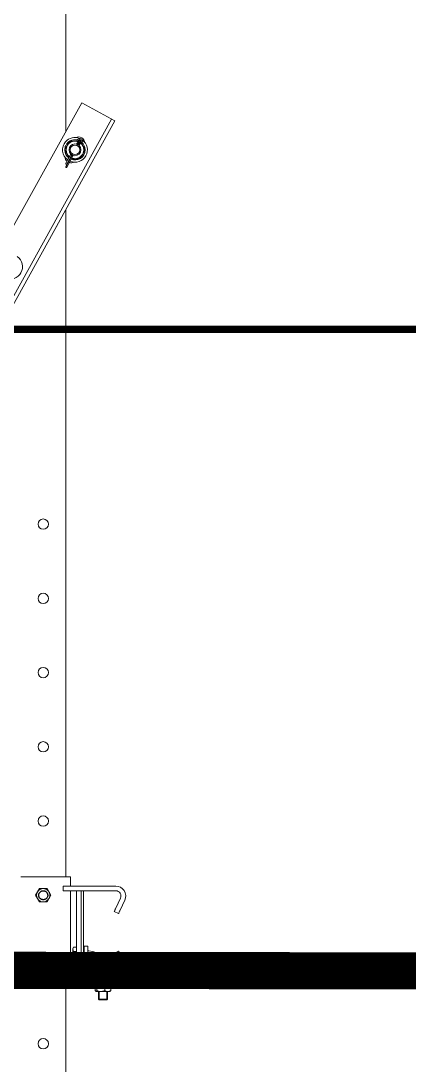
# Model space of a CAD drawing. Header units: millimetres. Extents: x -37020 to 35906, y -101 to 52234.
# Drawn here: x -341.496 to -340.973, y 326.155 to 327.562 of the extents above; entities that cross this region are included whole.
import ezdxf

# ---------------------------------------------------------------- set-up
doc = ezdxf.new("R2010")
doc.units = ezdxf.units.MM
doc.linetypes.add('HIDDEN', pattern=[9.525, 6.35, -3.175])
doc.linetypes.add('TRAZO_Y_PUNTO2', pattern=[12.7, 6.35, -3.175, 0, -3.175])
doc.layers.add('ME-RIELES', color=240, linetype='TRAZO_Y_PUNTO2')
doc.layers.add('Porticos existentes lado puente', color=5, linetype='Continuous')

msp = doc.modelspace()

# ---------------------------------------------------------------- linework, layer by layer
at = {"color": 8, "linetype": 'Continuous', "lineweight": 15}
for p, q in [((-341.4356, 327.4123, 0.2291), (-341.4356, 328.2956, 0.2291)), ((-341.414, 327.4514, 0.2291), (-342.02, 326.3581, 0.2291)), ((-341.3695, 327.4268, 0.2291), (-341.414, 327.4514, 0.2291)), ((-341.3737, 327.4291, 0.2291), (-341.9797, 326.3358, 0.2291)), ((-341.3695, 327.4268, 0.2291), (-341.9756, 326.3335, 0.2291)), ((-341.434, 327.3928, 0.2291), (-341.4356, 327.3935, 0.2291)), ((-341.4331, 327.3944, 0.2291), (-341.4345, 327.3954, 0.2291)), ((-341.421, 327.3956, 0.2291), (-341.4203, 327.3968, 0.2291)), ((-341.4203, 327.3968, 0.2291), (-341.419, 327.3961, 0.2291)), ((-341.4199, 327.3991, 0.2291), (-341.4198, 327.3991, 0.2291)), ((-341.4198, 327.3991, 0.2291), (-341.4195, 327.3992, 0.2291)), ((-341.419, 327.3961, 0.2291), (-341.4196, 327.395, 0.2291)), ((-341.4195, 327.3992, 0.2291), (-341.4191, 327.3993, 0.2291)), ((-341.4187, 327.3959, 0.2291), (-341.4192, 327.3948, 0.2291)), ((-341.4187, 327.3959, 0.2291), (-341.4192, 327.3948, 0.2291)), ((-341.4191, 327.3993, 0.2291), (-341.4185, 327.3994, 0.2291)), ((-341.419, 327.3961, 0.2291), (-341.4187, 327.3959, 0.2291)), ((-341.4183, 327.3957, 0.2291), (-341.4189, 327.3947, 0.2291)), ((-341.4183, 327.3957, 0.2291), (-341.4187, 327.3959, 0.2291)), ((-341.4185, 327.3994, 0.2291), (-341.4184, 327.3994, 0.2291)), ((-341.4184, 327.3994, 0.2291), (-341.4183, 327.3994, 0.2291)), ((-341.4183, 327.3994, 0.2291), (-341.4183, 327.3994, 0.2291)), ((-341.4183, 327.3994, 0.2291), (-341.4182, 327.3994, 0.2291)), ((-341.417, 327.395, 0.2291), (-341.4183, 327.3957, 0.2291)), ((-341.4182, 327.3994, 0.2291), (-341.4182, 327.3995, 0.2291)), ((-341.4182, 327.3995, 0.2291), (-341.4182, 327.3995, 0.2291)), ((-341.4182, 327.3995, 0.2291), (-341.4181, 327.3995, 0.2291)), ((-341.4164, 327.3999, 0.2291), (-341.4181, 327.3999, 0.2291)), ((-341.4181, 327.3995, 0.2291), (-341.4181, 327.3995, 0.2291)), ((-341.418, 327.4006, 0.2291), (-341.417, 327.4001, 0.2291)), ((-341.4173, 327.3983, 0.2291), (-341.418, 327.3986, 0.2291)), ((-341.417, 327.395, 0.2291), (-341.4177, 327.3938, 0.2291)), ((-341.4167, 327.3979, 0.2291), (-341.4173, 327.3983, 0.2291)), ((-341.417, 327.4001, 0.2291), (-341.4168, 327.4, 0.2291)), ((-341.4162, 327.3997, 0.2291), (-341.4151, 327.399, 0.2291)), ((-341.4159, 327.3981, 0.2291), (-341.4159, 327.3982, 0.2291)), ((-341.4159, 327.3982, 0.2291), (-341.4159, 327.3982, 0.2291)), ((-341.4159, 327.3982, 0.2291), (-341.4159, 327.3982, 0.2291)), ((-341.4159, 327.3982, 0.2291), (-341.4159, 327.3982, 0.2291)), ((-341.4158, 327.398, 0.2291), (-341.4159, 327.3981, 0.2291)), ((-341.4159, 327.3981, 0.2291), (-341.4159, 327.3981, 0.2291)), ((-341.4158, 327.3979, 0.2291), (-341.4158, 327.398, 0.2291)), ((-341.4158, 327.398, 0.2291), (-341.4158, 327.398, 0.2291)), ((-341.4156, 327.3974, 0.2291), (-341.4158, 327.3979, 0.2291)), ((-341.4154, 327.3969, 0.2291), (-341.4156, 327.3974, 0.2291)), ((-341.4153, 327.3966, 0.2291), (-341.4154, 327.3969, 0.2291)), ((-341.4153, 327.3965, 0.2291), (-341.4153, 327.3966, 0.2291)), ((-341.4151, 327.399, 0.2291), (-341.4151, 327.3989, 0.2291)), ((-341.427, 327.3809, 0.2291), (-341.4355, 327.3655, 0.2291)), ((-341.4267, 327.3807, 0.2291), (-341.4354, 327.365, 0.2291)), ((-341.4352, 327.3699, 0.2291), (-341.4285, 327.3819, 0.2291)), ((-341.4273, 327.381, 0.2291), (-341.4341, 327.3688, 0.2291)), ((-341.4253, 327.3801, 0.2291), (-341.4339, 327.3646, 0.2291)), ((-341.427, 327.3809, 0.2291), (-341.4335, 327.369, 0.2291)), ((-341.4355, 327.3654, 0.2291), (-341.4355, 327.3655, 0.2291)), ((-341.4355, 327.3655, 0.2291), (-341.4355, 327.3655, 0.2291)), ((-341.4355, 327.3655, 0.2291), (-341.4355, 327.3655, 0.2291)), ((-341.4355, 327.3655, 0.2291), (-341.4355, 327.3655, 0.2291)), ((-341.4354, 327.3654, 0.2291), (-341.4355, 327.3654, 0.2291)), ((-341.4354, 327.3653, 0.2291), (-341.4354, 327.3654, 0.2291)), ((-341.4354, 327.3652, 0.2291), (-341.4354, 327.3653, 0.2291)), ((-341.4354, 327.3651, 0.2291), (-341.4354, 327.3652, 0.2291)), ((-341.4354, 327.3652, 0.2291), (-341.4354, 327.3652, 0.2291)), ((-341.4354, 327.365, 0.2291), (-341.4354, 327.3651, 0.2291)), ((-341.4353, 327.3646, 0.2291), (-341.4354, 327.365, 0.2291)), ((-341.4352, 327.3642, 0.2291), (-341.4353, 327.3646, 0.2291)), ((-341.4352, 327.3699, 0.2291), (-341.4352, 327.3699, 0.2291)), ((-341.4352, 327.3699, 0.2291), (-341.4352, 327.3697, 0.2291)), ((-341.4352, 327.3697, 0.2291), (-341.4352, 327.3694, 0.2291)), ((-341.4352, 327.3694, 0.2291), (-341.4352, 327.3689, 0.2291)), ((-341.4352, 327.3689, 0.2291), (-341.4351, 327.3684, 0.2291)), ((-341.4352, 327.3639, 0.2291), (-341.4352, 327.3642, 0.2291)), ((-341.4347, 327.3641, 0.2291), (-341.4352, 327.3639, 0.2291)), ((-341.4351, 327.3684, 0.2291), (-341.4348, 327.3686, 0.2291)), ((-341.4348, 327.3686, 0.2291), (-341.4344, 327.3687, 0.2291)), ((-341.4344, 327.3643, 0.2291), (-341.4347, 327.3641, 0.2291)), ((-341.4344, 327.3687, 0.2291), (-341.4341, 327.3688, 0.2291)), ((-341.4341, 327.3645, 0.2291), (-341.4344, 327.3643, 0.2291)), ((-341.4341, 327.3688, 0.2291), (-341.434, 327.3689, 0.2291)), ((-341.4339, 327.3646, 0.2291), (-341.4341, 327.3645, 0.2291)), ((-341.434, 327.3689, 0.2291), (-341.4339, 327.3689, 0.2291)), ((-341.4339, 327.3689, 0.2291), (-341.4338, 327.3689, 0.2291)), ((-341.4339, 327.3646, 0.2291), (-341.4339, 327.3646, 0.2291)), ((-341.4338, 327.3689, 0.2291), (-341.4338, 327.369, 0.2291)), ((-341.4338, 327.369, 0.2291), (-341.4337, 327.369, 0.2291)), ((-341.4337, 327.369, 0.2291), (-341.4336, 327.369, 0.2291)), ((-341.4336, 327.369, 0.2291), (-341.4336, 327.369, 0.2291)), ((-341.4336, 327.369, 0.2291), (-341.4336, 327.369, 0.2291)), ((-341.4336, 327.369, 0.2291), (-341.4336, 327.369, 0.2291)), ((-341.4336, 327.369, 0.2291), (-341.4335, 327.369, 0.2291)), ((-341.4356, 326.4086, 0.2291), (-341.4356, 327.3075, 0.2291)), ((-341.4958, 326.4086, 0.2291), (-341.4293, 326.4086, 0.2291)), ((-341.4293, 326.396, 0.2291), (-341.4293, 326.4086, 0.2291)), ((-341.471, 326.3926, 0.2291), (-341.4762, 326.3836, 0.2291)), ((-341.4606, 326.3926, 0.2291), (-341.471, 326.3926, 0.2291)), ((-341.4554, 326.3836, 0.2291), (-341.4606, 326.3926, 0.2291)), ((-341.4391, 326.396, 0.2291), (-341.4391, 326.3896, 0.2291)), ((-341.3681, 326.396, 0.2291), (-341.4391, 326.396, 0.2291)), ((-341.4762, 326.3836, 0.2291), (-341.471, 326.3746, 0.2291)), ((-341.4606, 326.3746, 0.2291), (-341.4554, 326.3836, 0.2291)), ((-341.3681, 326.3896, 0.2291), (-341.4391, 326.3896, 0.2291)), ((-341.4293, 326.2776, 0.2291), (-341.4293, 326.3896, 0.2291)), ((-341.421, 326.3896, 0.2291), (-341.421, 326.2776, 0.2291)), ((-341.4148, 326.2776, 0.2291), (-341.4148, 326.3896, 0.2291)), ((-341.4118, 326.2776, 0.2291), (-341.4118, 326.3896, 0.2291)), ((-341.368, 326.3663, 0.2291), (-341.3618, 326.3797, 0.2291)), ((-341.3561, 326.377, 0.2291), (-341.3623, 326.3636, 0.2291)), ((-341.471, 326.3746, 0.2291), (-341.4606, 326.3746, 0.2291)), ((-341.3697, 326.3627, 0.2291), (-341.3694, 326.3633, 0.2291)), ((-341.3694, 326.3633, 0.2291), (-341.3691, 326.364, 0.2291)), ((-341.3691, 326.364, 0.2291), (-341.3688, 326.3647, 0.2291)), ((-341.3688, 326.3647, 0.2291), (-341.3684, 326.3655, 0.2291)), ((-341.3684, 326.3655, 0.2291), (-341.368, 326.3663, 0.2291)), ((-341.3623, 326.3636, 0.2291), (-341.3626, 326.3628, 0.2291)), ((-341.3703, 326.3615, 0.2291), (-341.3702, 326.3616, 0.2291)), ((-341.3645, 326.3589, 0.2291), (-341.3703, 326.3615, 0.2291)), ((-341.3702, 326.3616, 0.2291), (-341.3701, 326.3618, 0.2291)), ((-341.3701, 326.3618, 0.2291), (-341.37, 326.3622, 0.2291)), ((-341.37, 326.3622, 0.2291), (-341.3697, 326.3627, 0.2291)), ((-341.3644, 326.3591, 0.2291), (-341.3645, 326.3589, 0.2291)), ((-341.3645, 326.3589, 0.2291), (-341.3645, 326.3589, 0.2291)), ((-341.3642, 326.3595, 0.2291), (-341.3644, 326.3591, 0.2291)), ((-341.364, 326.36, 0.2291), (-341.3642, 326.3595, 0.2291)), ((-341.3637, 326.3606, 0.2291), (-341.364, 326.36, 0.2291)), ((-341.3634, 326.3613, 0.2291), (-341.3637, 326.3606, 0.2291)), ((-341.363, 326.362, 0.2291), (-341.3634, 326.3613, 0.2291)), ((-341.3626, 326.3628, 0.2291), (-341.363, 326.362, 0.2291)), ((-341.425, 326.3135, 0.2291), (-341.4259, 326.312, 0.2291)), ((-341.4259, 326.3108, 0.2291), (-341.4259, 326.312, 0.2291)), ((-341.4259, 326.3025, 0.2291), (-341.4259, 326.3108, 0.2291)), ((-341.425, 326.3135, 0.2291), (-341.421, 326.3135, 0.2291)), ((-341.425, 326.308, 0.2291), (-341.421, 326.308, 0.2291)), ((-341.4106, 326.3085, 0.2291), (-341.4118, 326.3085, 0.2291)), ((-341.4058, 326.315, 0.2291), (-341.4106, 326.315, 0.2291)), ((-341.4106, 326.2965, 0.2291), (-341.4106, 326.315, 0.2291)), ((-341.4058, 326.2965, 0.2291), (-341.4058, 326.315, 0.2291)), ((-341.4046, 326.3085, 0.2291), (-341.4058, 326.3085, 0.2291)), ((-341.3703, 326.3057, 0.2291), (-341.3645, 326.3084, 0.2291)), ((-341.3645, 326.3084, 0.2291), (-341.3645, 326.3083, 0.2291)), ((-341.3645, 326.3083, 0.2291), (-341.3644, 326.3081, 0.2291)), ((-341.3644, 326.3081, 0.2291), (-341.3642, 326.3077, 0.2291)), ((-341.3642, 326.3077, 0.2291), (-341.364, 326.3073, 0.2291)), ((-341.364, 326.3073, 0.2291), (-341.3637, 326.3067, 0.2291)), ((-341.3637, 326.3067, 0.2291), (-341.3634, 326.306, 0.2291)), ((-341.471, 326.2926, 0.2291), (-341.4762, 326.2836, 0.2291)), ((-341.4606, 326.2926, 0.2291), (-341.471, 326.2926, 0.2291)), ((-341.4554, 326.2836, 0.2291), (-341.4606, 326.2926, 0.2291)), ((-341.4259, 326.2943, 0.2291), (-341.4259, 326.3025, 0.2291)), ((-341.4259, 326.293, 0.2291), (-341.4259, 326.2943, 0.2291)), ((-341.4259, 326.293, 0.2291), (-341.425, 326.2916, 0.2291)), ((-341.425, 326.297, 0.2291), (-341.421, 326.297, 0.2291)), ((-341.4118, 326.2965, 0.2291), (-341.4106, 326.2965, 0.2291)), ((-341.4046, 326.2965, 0.2291), (-341.4106, 326.2965, 0.2291)), ((-341.4106, 326.2965, 0.2291), (-341.4106, 326.2946, 0.2291)), ((-341.4058, 326.2965, 0.2291), (-341.4106, 326.2965, 0.2291)), ((-341.4086, 326.2926, 0.2291), (-341.4046, 326.2926, 0.2291)), ((-341.4046, 326.2926, 0.2291), (-341.4043, 326.2926, 0.2291)), ((-341.3702, 326.3056, 0.2291), (-341.3703, 326.3057, 0.2291)), ((-341.3701, 326.3054, 0.2291), (-341.3702, 326.3056, 0.2291)), ((-341.37, 326.3051, 0.2291), (-341.3701, 326.3054, 0.2291)), ((-341.3697, 326.3046, 0.2291), (-341.37, 326.3051, 0.2291)), ((-341.3694, 326.304, 0.2291), (-341.3697, 326.3046, 0.2291)), ((-341.3691, 326.3033, 0.2291), (-341.3694, 326.304, 0.2291)), ((-341.3688, 326.3025, 0.2291), (-341.3691, 326.3033, 0.2291)), ((-341.3684, 326.3017, 0.2291), (-341.3688, 326.3025, 0.2291)), ((-341.368, 326.3009, 0.2291), (-341.3684, 326.3017, 0.2291)), ((-341.3618, 326.2876, 0.2291), (-341.368, 326.3009, 0.2291)), ((-341.3634, 326.306, 0.2291), (-341.363, 326.3052, 0.2291)), ((-341.363, 326.3052, 0.2291), (-341.3626, 326.3044, 0.2291)), ((-341.3626, 326.3044, 0.2291), (-341.3623, 326.3036, 0.2291)), ((-341.3623, 326.3036, 0.2291), (-341.3561, 326.2903, 0.2291)), ((-341.4762, 326.2836, 0.2291), (-341.471, 326.2746, 0.2291)), ((-341.4606, 326.2746, 0.2291), (-341.4554, 326.2836, 0.2291)), ((-341.425, 326.2916, 0.2291), (-341.421, 326.2916, 0.2291)), ((-341.3934, 326.2832, 0.2291), (-341.3913, 326.2832, 0.2291)), ((-341.3913, 326.2832, 0.2291), (-341.3913, 326.2776, 0.2291)), ((-341.3793, 326.2832, 0.2291), (-341.3913, 326.2832, 0.2291)), ((-341.3903, 326.2832, 0.2291), (-341.3903, 326.2776, 0.2291)), ((-341.3803, 326.2776, 0.2291), (-341.3803, 326.2832, 0.2291)), ((-341.3793, 326.2776, 0.2291), (-341.3793, 326.2832, 0.2291)), ((-341.471, 326.2746, 0.2291), (-341.4606, 326.2746, 0.2291)), ((-341.4391, 326.2713, 0.2291), (-341.4391, 326.2776, 0.2291)), ((-341.3681, 326.2776, 0.2291), (-341.4391, 326.2776, 0.2291)), ((-341.3681, 326.2713, 0.2291), (-341.4391, 326.2713, 0.2291)), ((-341.4293, 326.2586, 0.2291), (-341.4293, 326.2713, 0.2291)), ((-341.398, 326.2713, 0.2291), (-341.398, 326.2685, 0.2291)), ((-341.3726, 326.2685, 0.2291), (-341.398, 326.2685, 0.2291)), ((-341.3963, 326.2685, 0.2291), (-341.3963, 326.2653, 0.2291)), ((-341.3781, 326.2653, 0.2291), (-341.3963, 326.2653, 0.2291)), ((-341.3948, 326.2653, 0.2291), (-341.3951, 326.2651, 0.2291)), ((-341.3781, 326.2653, 0.2291), (-341.3781, 326.2685, 0.2291)), ((-341.378, 326.2653, 0.2291), (-341.3768, 326.2653, 0.2291)), ((-341.3768, 326.2653, 0.2291), (-341.3768, 326.2685, 0.2291)), ((-341.3743, 326.2653, 0.2291), (-341.3768, 326.2653, 0.2291)), ((-341.3755, 326.2651, 0.2291), (-341.3758, 326.2653, 0.2291)), ((-341.3743, 326.2653, 0.2291), (-341.3743, 326.2685, 0.2291)), ((-341.3726, 326.2685, 0.2291), (-341.3726, 326.2713, 0.2291)), ((-341.4958, 326.2586, 0.2291), (-341.4293, 326.2586, 0.2291)), ((-341.4356, 325.8336, 0.2291), (-341.4356, 326.2586, 0.2291)), ((-341.3957, 326.264, 0.2291), (-341.3957, 326.2552, 0.2291)), ((-341.3951, 326.2541, 0.2291), (-341.3948, 326.2539, 0.2291)), ((-341.3948, 326.2539, 0.2291), (-341.3946, 326.2539, 0.2291)), ((-341.3946, 326.2539, 0.2291), (-341.3883, 326.2539, 0.2291)), ((-341.3935, 326.264, 0.2291), (-341.3935, 326.2552, 0.2291)), ((-341.3913, 326.2539, 0.2291), (-341.3913, 326.2435, 0.2291)), ((-341.3903, 326.2539, 0.2291), (-341.3903, 326.2435, 0.2291)), ((-341.3883, 326.2539, 0.2291), (-341.379, 326.2539, 0.2291)), ((-341.3831, 326.264, 0.2291), (-341.3831, 326.2552, 0.2291)), ((-341.3803, 326.2435, 0.2291), (-341.3803, 326.2539, 0.2291)), ((-341.3793, 326.2435, 0.2291), (-341.3793, 326.2539, 0.2291)), ((-341.379, 326.2539, 0.2291), (-341.3758, 326.2539, 0.2291)), ((-341.3758, 326.2539, 0.2291), (-341.3755, 326.2541, 0.2291)), ((-341.3749, 326.264, 0.2291), (-341.3749, 326.2552, 0.2291)), ((-341.3913, 326.2435, 0.2291), (-341.3903, 326.2425, 0.2291)), ((-341.3913, 326.2435, 0.2291), (-341.3793, 326.2435, 0.2291)), ((-341.3803, 326.2425, 0.2291), (-341.3903, 326.2425, 0.2291)), ((-341.3803, 326.2425, 0.2291), (-341.3793, 326.2435, 0.2291))]:
    msp.add_line(p, q, dxfattribs=at)
for centre, radius in [((-341.4231, 327.3879, 0.2291), 0.008), ((-341.4231, 327.3879, 0.2291), 0.0065), ((-341.4658, 326.8836, 0.2291), 0.007), ((-341.4658, 326.7836, 0.2291), 0.007), ((-341.4658, 326.6836, 0.2291), 0.007), ((-341.4658, 326.5836, 0.2291), 0.007), ((-341.4658, 326.4836, 0.2291), 0.007), ((-341.4658, 326.3836, 0.2291), 0.009), ((-341.4658, 326.2836, 0.2291), 0.009), ((-341.4043, 326.2851, 0.2291), 0.0075), ((-341.4658, 326.1836, 0.2291), 0.007)]:
    msp.add_circle(centre, radius, dxfattribs=at)
at = {"color": 8, "linetype": 'HIDDEN'}
for centre in [(-341.4658, 326.3836, 0.2291), (-341.4658, 326.2836, 0.2291)]:
    msp.add_circle(centre, 0.006, dxfattribs=at)
at = {"color": 8, "linetype": 'Continuous', "lineweight": 15}
for centre, radius, start, end in [((-341.4231, 327.3879, 0.2291), 0.0167, 67.9875, 138.7644), ((-341.4183, 327.3966, 0.2291), 0.00875, 6.2791, 115.7209), ((-341.4231, 327.3879, 0.2291), 0.0167, 138.7644, 234.6254), ((-341.4231, 327.3879, 0.2291), 0.0137, 155.5, 179.8653), ((-341.4231, 327.3879, 0.2291), 0.0119, 151, 211), ((-341.4231, 327.3879, 0.2291), 0.0137, 122.4862, 146.5), ((-341.4231, 327.3879, 0.2291), 0.0119, 91, 151), ((-341.4231, 327.3879, 0.2291), 0.0137, 75.7563, 119.2878), ((-341.4231, 327.3879, 0.2291), 0.0167, 247.3746, 54.0125), ((-341.4231, 327.3879, 0.2291), 0.0119, 74.7098, 91), ((-341.4232, 327.3984, 0.2291), 0.00336, 331, 11.7336), ((-341.4165, 327.3998, 0.2291), 0.00351, 331, 191.7336), ((-341.4232, 327.3984, 0.2291), 0.00485, 331, 11.7336), ((-341.4232, 327.3984, 0.2291), 0.00521, 331, 11.7336), ((-341.4141, 327.3934, 0.2291), 0.00521, 110.2664, 151), ((-341.4165, 327.3998, 0.2291), 0.00203, 290.2664, 191.7336), ((-341.4141, 327.3934, 0.2291), 0.00485, 110.2664, 151), ((-341.4165, 327.3998, 0.2291), 0.00167, 290.2664, 191.7336), ((-341.4141, 327.3934, 0.2291), 0.00336, 110.2664, 151), ((-341.4165, 327.3998, 0.2291), 0.00351, 290.2664, 331), ((-341.4231, 327.3879, 0.2291), 0.0119, 31, 47.2902), ((-341.4231, 327.3879, 0.2291), 0.0137, 1.9308, 46.2437), ((-341.4231, 327.3879, 0.2291), 0.0119, 331, 31), ((-341.4231, 327.3879, 0.2291), 0.0137, 182.5777, 233.2412), ((-341.428, 327.3791, 0.2291), 0.00875, 186.2791, 228.7939), ((-341.4231, 327.3879, 0.2291), 0.0119, 211, 232.0659), ((-341.4231, 327.3879, 0.2291), 0.0137, 248.7588, 299.5024), ((-341.4231, 327.3879, 0.2291), 0.0119, 249.9341, 271), ((-341.4231, 327.3879, 0.2291), 0.0119, 271, 331), ((-341.4231, 327.3879, 0.2291), 0.0137, 302.0287, 0.4601), ((-341.428, 327.3791, 0.2291), 0.00875, 253.2061, 295.7209), ((-341.5104, 327.2304, 0.2291), 0.0167, 247.9875, 54.6254), ((-341.3681, 326.3826, 0.2291), 0.0134, 335, 90), ((-341.3681, 326.3826, 0.2291), 0.007, 335, 90), ((-341.4046, 326.2832, 0.2291), 0.0253, 0, 90), ((-341.4086, 326.2946, 0.2291), 0.002, 180, 270), ((-341.4046, 326.2832, 0.2291), 0.0133, 0, 90), ((-341.4046, 326.2832, 0.2291), 0.00939, 10.1106, 89.128), ((-341.3934, 326.2852, 0.2291), 0.002, 190.1131, 270), ((-341.3681, 326.2846, 0.2291), 0.0134, 270, 25), ((-341.3681, 326.2846, 0.2291), 0.007, 270, 25)]:
    msp.add_arc(centre, radius, start, end, dxfattribs=at)
for points, knots in [([(-341.4335, 327.3936, 0.2291), (-341.434, 327.3928, 0.2291), (-341.435, 327.3911, 0.2291), (-341.4361, 327.3891, 0.2291), (-341.4367, 327.3879, 0.2291), (-341.4369, 327.3876, 0.2291)], [0, 0, 0, 0, 0.406636, 0.827972, 1, 1, 1, 1]), ([(-341.4302, 327.3996, 0.2291), (-341.4307, 327.3987, 0.2291), (-341.4318, 327.3968, 0.2291), (-341.4329, 327.3947, 0.2291), (-341.4335, 327.3937, 0.2291), (-341.4335, 327.3936, 0.2291)], [0, 0, 0, 0, 0.4845457, 0.9867481, 1, 1, 1, 1]), ([(-341.4233, 327.3998, 0.2291), (-341.4235, 327.3998, 0.2291), (-341.4245, 327.3997, 0.2291), (-341.4264, 327.3997, 0.2291), (-341.4286, 327.3997, 0.2291), (-341.4298, 327.3996, 0.2291), (-341.4302, 327.3996, 0.2291)], [0, 0, 0, 0, 0.066921, 0.435837, 0.815266, 1, 1, 1, 1]), ([(-341.4199, 327.3998, 0.2291), (-341.4202, 327.3998, 0.2291), (-341.4213, 327.3998, 0.2291), (-341.4224, 327.3998, 0.2291), (-341.4233, 327.3998, 0.2291)], [0, 0, 0, 0, 0.2287917, 1, 1, 1, 1]), ([(-341.4156, 327.3984, 0.2291), (-341.4157, 327.3986, 0.2291), (-341.416, 327.3991, 0.2291), (-341.4163, 327.3996, 0.2291), (-341.4164, 327.3999, 0.2291)], [0, 0, 0, 0, 0.32141, 1, 1, 1, 1]), ([(-341.4129, 327.394, 0.2291), (-341.4134, 327.3948, 0.2291), (-341.414, 327.3958, 0.2291), (-341.4146, 327.3967, 0.2291), (-341.4146, 327.3969, 0.2291)], [0, 0, 0, 0, 0.847161, 1, 1, 1, 1]), ([(-341.4094, 327.3881, 0.2291), (-341.4099, 327.389, 0.2291), (-341.411, 327.3909, 0.2291), (-341.4123, 327.3929, 0.2291), (-341.4129, 327.394, 0.2291), (-341.4129, 327.394, 0.2291)], [0, 0, 0, 0, 0.4845457, 0.9867486, 1, 1, 1, 1]), ([(-341.4369, 327.3876, 0.2291), (-341.4363, 327.3867, 0.2291), (-341.4352, 327.3848, 0.2291), (-341.434, 327.3828, 0.2291), (-341.4333, 327.3817, 0.2291), (-341.4333, 327.3817, 0.2291)], [0, 0, 0, 0, 0.484546, 0.986748, 1, 1, 1, 1]), ([(-341.4333, 327.3817, 0.2291), (-341.4328, 327.3809, 0.2291), (-341.432, 327.3795, 0.2291), (-341.4312, 327.3782, 0.2291), (-341.4309, 327.3777, 0.2291)], [0, 0, 0, 0, 0.597277, 1, 1, 1, 1]), ([(-341.4229, 327.3759, 0.2291), (-341.4231, 327.3759, 0.2291), (-341.4241, 327.3759, 0.2291), (-341.4257, 327.3759, 0.2291), (-341.4271, 327.3759, 0.2291), (-341.4276, 327.3759, 0.2291)], [0, 0, 0, 0, 0.098345, 0.64049, 1, 1, 1, 1]), ([(-341.416, 327.3761, 0.2291), (-341.4166, 327.3761, 0.2291), (-341.418, 327.376, 0.2291), (-341.4203, 327.376, 0.2291), (-341.422, 327.376, 0.2291), (-341.4229, 327.3759, 0.2291)], [0, 0, 0, 0, 0.265444, 0.628072, 1, 1, 1, 1]), ([(-341.416, 327.3761, 0.2291), (-341.4155, 327.377, 0.2291), (-341.4145, 327.3789, 0.2291), (-341.4133, 327.381, 0.2291), (-341.4127, 327.382, 0.2291), (-341.4127, 327.3821, 0.2291)], [0, 0, 0, 0, 0.484547, 0.986748, 1, 1, 1, 1]), ([(-341.4127, 327.3821, 0.2291), (-341.4122, 327.3829, 0.2291), (-341.4113, 327.3846, 0.2291), (-341.4102, 327.3866, 0.2291), (-341.4095, 327.3878, 0.2291), (-341.4094, 327.3881, 0.2291)], [0, 0, 0, 0, 0.406635, 0.827972, 1, 1, 1, 1]), ([(-341.4259, 326.3108, 0.2291), (-341.4259, 326.3108, 0.2291), (-341.4259, 326.3113, 0.2291), (-341.4257, 326.3122, 0.2291), (-341.4253, 326.3131, 0.2291), (-341.425, 326.3135, 0.2291)], [0, 0, 0, 0, 0.070092, 0.530785, 1, 1, 1, 1]), ([(-341.425, 326.308, 0.2291), (-341.4253, 326.3085, 0.2291), (-341.4258, 326.3094, 0.2291), (-341.4258, 326.3103, 0.2291), (-341.4259, 326.3108, 0.2291)], [0, 0, 0, 0, 0.495458, 1, 1, 1, 1]), ([(-341.4259, 326.3025, 0.2291), (-341.4258, 326.304, 0.2291), (-341.4256, 326.3059, 0.2291), (-341.4251, 326.3077, 0.2291), (-341.425, 326.308, 0.2291)], [0, 0, 0, 0, 0.805745, 1, 1, 1, 1]), ([(-341.425, 326.297, 0.2291), (-341.4254, 326.2985, 0.2291), (-341.4258, 326.3003, 0.2291), (-341.4259, 326.3021, 0.2291), (-341.4259, 326.3025, 0.2291)], [0, 0, 0, 0, 0.781278, 1, 1, 1, 1]), ([(-341.4259, 326.2943, 0.2291), (-341.4259, 326.2944, 0.2291), (-341.4259, 326.2949, 0.2291), (-341.4257, 326.2958, 0.2291), (-341.4253, 326.2966, 0.2291), (-341.425, 326.297, 0.2291)], [0, 0, 0, 0, 0.070092, 0.5307855, 1, 1, 1, 1]), ([(-341.425, 326.2916, 0.2291), (-341.4253, 326.292, 0.2291), (-341.4258, 326.2929, 0.2291), (-341.4258, 326.2938, 0.2291), (-341.4259, 326.2943, 0.2291)], [0, 0, 0, 0, 0.495458, 1, 1, 1, 1]), ([(-341.3957, 326.264, 0.2291), (-341.3956, 326.2644, 0.2291), (-341.3953, 326.2649, 0.2291), (-341.3951, 326.265, 0.2291), (-341.395, 326.2651, 0.2291)], [0, 0, 0, 0, 0.737305, 1, 1, 1, 1]), ([(-341.3946, 326.2653, 0.2291), (-341.3945, 326.2652, 0.2291), (-341.3942, 326.2651, 0.2291), (-341.3938, 326.2646, 0.2291), (-341.3936, 326.2642, 0.2291), (-341.3935, 326.264, 0.2291)], [0, 0, 0, 0, 0.406292, 0.82727, 1, 1, 1, 1]), ([(-341.3935, 326.264, 0.2291), (-341.3931, 326.2642, 0.2291), (-341.3921, 326.2647, 0.2291), (-341.3903, 326.2652, 0.2291), (-341.389, 326.2653, 0.2291), (-341.3883, 326.2653, 0.2291)], [0, 0, 0, 0, 0.26546, 0.628076, 1, 1, 1, 1]), ([(-341.3883, 326.2653, 0.2291), (-341.3882, 326.2653, 0.2291), (-341.3874, 326.2653, 0.2291), (-341.386, 326.2651, 0.2291), (-341.3844, 326.2646, 0.2291), (-341.3834, 326.2642, 0.2291), (-341.3831, 326.264, 0.2291)], [0, 0, 0, 0, 0.066532, 0.435282, 0.81455, 1, 1, 1, 1]), ([(-341.3831, 326.264, 0.2291), (-341.3825, 326.2644, 0.2291), (-341.3812, 326.265, 0.2291), (-341.3797, 326.2653, 0.2291), (-341.379, 326.2653, 0.2291), (-341.379, 326.2653, 0.2291)], [0, 0, 0, 0, 0.484341, 0.986326, 1, 1, 1, 1]), ([(-341.379, 326.2653, 0.2291), (-341.3784, 326.2652, 0.2291), (-341.3772, 326.2651, 0.2291), (-341.3759, 326.2646, 0.2291), (-341.3751, 326.2642, 0.2291), (-341.3749, 326.264, 0.2291)], [0, 0, 0, 0, 0.406293, 0.82727, 1, 1, 1, 1]), ([(-341.3749, 326.264, 0.2291), (-341.375, 326.2644, 0.2291), (-341.3753, 326.2649, 0.2291), (-341.3755, 326.265, 0.2291), (-341.3756, 326.2651, 0.2291)], [0, 0, 0, 0, 0.7373052, 1, 1, 1, 1]), ([(-341.3957, 326.2552, 0.2291), (-341.3956, 326.2549, 0.2291), (-341.3952, 326.2542, 0.2291), (-341.3948, 326.2539, 0.2291), (-341.3946, 326.2539, 0.2291), (-341.3946, 326.2539, 0.2291)], [0, 0, 0, 0, 0.484341, 0.986326, 1, 1, 1, 1]), ([(-341.3946, 326.2539, 0.2291), (-341.3945, 326.254, 0.2291), (-341.3942, 326.2541, 0.2291), (-341.3938, 326.2546, 0.2291), (-341.3936, 326.2551, 0.2291), (-341.3935, 326.2552, 0.2291)], [0, 0, 0, 0, 0.406292, 0.82727, 1, 1, 1, 1]), ([(-341.3935, 326.2552, 0.2291), (-341.3931, 326.255, 0.2291), (-341.3921, 326.2546, 0.2291), (-341.3903, 326.254, 0.2291), (-341.389, 326.254, 0.2291), (-341.3883, 326.2539, 0.2291)], [0, 0, 0, 0, 0.26546, 0.628076, 1, 1, 1, 1]), ([(-341.3883, 326.2539, 0.2291), (-341.3882, 326.2539, 0.2291), (-341.3874, 326.2539, 0.2291), (-341.386, 326.2541, 0.2291), (-341.3844, 326.2546, 0.2291), (-341.3834, 326.2551, 0.2291), (-341.3831, 326.2552, 0.2291)], [0, 0, 0, 0, 0.066532, 0.435282, 0.814551, 1, 1, 1, 1]), ([(-341.3831, 326.2552, 0.2291), (-341.3825, 326.2549, 0.2291), (-341.3812, 326.2542, 0.2291), (-341.3797, 326.2539, 0.2291), (-341.379, 326.2539, 0.2291), (-341.379, 326.2539, 0.2291)], [0, 0, 0, 0, 0.484341, 0.986326, 1, 1, 1, 1]), ([(-341.379, 326.2539, 0.2291), (-341.3784, 326.254, 0.2291), (-341.3772, 326.2541, 0.2291), (-341.3759, 326.2546, 0.2291), (-341.3751, 326.2551, 0.2291), (-341.3749, 326.2552, 0.2291)], [0, 0, 0, 0, 0.406293, 0.82727, 1, 1, 1, 1]), ([(-341.3749, 326.2552, 0.2291), (-341.375, 326.2548, 0.2291), (-341.3753, 326.2543, 0.2291), (-341.3755, 326.2542, 0.2291), (-341.3756, 326.2542, 0.2291)], [0, 0, 0, 0, 0.7373052, 1, 1, 1, 1])]:
    msp.add_open_spline(points, degree=3, knots=knots, dxfattribs=at)
at = {"layer": 'ME-RIELES', "color": 8, "ltscale": 0.1, "const_width": 0.01, "elevation": 0.2291}
msp.add_lwpolyline([(-342.3628, 327.1461), (58.431, 327.1276)], dxfattribs=at)
at = {"layer": 'Porticos existentes lado puente', "color": 5, "ltscale": 0.1, "const_width": 0.05, "elevation": -22.96}
msp.add_lwpolyline([(-282.3724, 326.2015), (-342.3735, 326.2836)], dxfattribs=at)

doc.saveas('drawing.dxf')
